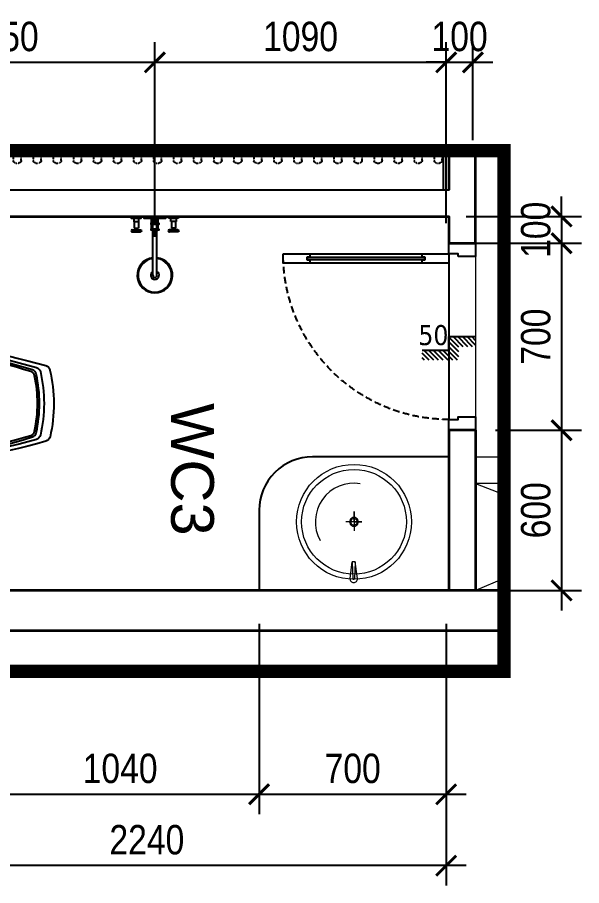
# Model space of a CAD drawing. Header units: inches. Extents: x 236662 to 497023, y -248575 to 81795.
# Drawn here: x 415092 to 417203, y -215928 to -212678 of the extents above; entities that cross this region are included whole.
import ezdxf
from ezdxf.xclip import XClip

# ---------------------------------------------------------------- set-up
doc = ezdxf.new("R2010")
doc.units = ezdxf.units.IN
doc.header["$LTSCALE"] = 10
doc.header["$MEASUREMENT"] = 0
doc.set_wipeout_variables(frame=1)
for name, pattern in [('ACAD_ISO02W100', [15, 12, -3]), ('ACAD_ISO03W100', [30, 12, -18]), ('CENTER', [2, 1.25, -0.25, 0.25, -0.25]), ('HIDDEN', [0.375, 0.25, -0.125])]:
    doc.linetypes.add(name, pattern=pattern)
for name, color, linetype in [('01. HP_TEXT', 9, 'Continuous'), ('04. HP_CUA', 153, 'Continuous'), ('07. HP_KY HIEU', 43, 'Continuous'), ('07. HP_KY HIEU @ 1', 43, 'Continuous'), ('08. HP_DIM', 118, 'Continuous'), ('10. HP_VAT DUNG 1', 144, 'Continuous')]:
    doc.layers.add(name, color=color, linetype=linetype)
for name, color, linetype, lineweight in [('02. HP_BE TONG', 1, 'Continuous', 35), ('03. HP_TUONG', 2, 'Continuous', 35), ('05. HP_TRUC', 251, 'CENTER', 5), ('06. HP_THAY 2', 147, 'Continuous', 13), ('09_HP_HATCH', 8, 'Continuous', 5), ('14. HP_OPENING', 250, 'ACAD_ISO03W100', 5)]:
    doc.layers.add(name, color=color, linetype=linetype, lineweight=lineweight)
doc.styles.get("Standard").update_dxf_attribs({"font": 'arial.ttf'})
doc.styles.add('Tahoma', font='tahoma.ttf')
doc.styles.add('TEXT (none)', font='arial.ttf')
doc.styles.add('text2', font='VHELVCN.TTF')
doc.dimstyles.new('AL-100 (1-50)', dxfattribs={"dimscale": 0.5, "dimtxt": 220, "dimasz": 150, "dimexe": 150, "dimexo": 150, "dimgap": 80, "dimtad": 1, "dimdec": 0, "dimzin": 9, "dimtxsty": 'text2', "dimblk": 'ARCHTICK', "dimcen": 1, "dimdle": 150, "dimclrd": 256, "dimclre": 256, "dimclrt": 7, "dimadec": 0, "dimazin": 0, "dimtfac": 1, "dimtdec": 0, "dimtix": 1, "dimtmove": 2, "dimatfit": 3, "dimldrblk": 'ARCHTICK', "dimfxl": 1, "dimtolj": 1, "dimtzin": 0, "dimlwd": -1, "dimlwe": -1, "dimarcsym": 0})

# ---------------------------------------------------------------- blocks, each defined once
blk = doc.blocks.new('COT')
at = {"layer": '09_HP_HATCH'}
h = blk.add_hatch(dxfattribs=at)
h.set_pattern_fill('CHAU-01', color=256, scale=15, pattern_type=2)
h.set_pattern_definition([(50, (-55276.965, -37444.2), (107.58903, -9.41282), [11.25, -123.75]), (355, (-55276.97, -37444.2), (-20.8127, 112.82882), [9, -99]), (100.4514, (-55268, -37444.99), (86.7764, 103.41593), [9.56103, -105.17132]), (46.1842, (-55276.97, -37414.2), (160.08616, -24.82785), [16.875, -185.625]), (96.6356, (-55263.62, -37416.27), (140.1994, 146.11768), [14.34154, -157.75695]), (351.1842, (-55276.97, -37414.2), (140.1993, 146.1178), [13.5, -148.5]), (21, (-55261.965, -37421.7), (89.53606, -60.39283), [11.25, -123.75]), (326, (-55261.97, -37421.7), (36.4973, 108.7725), [9, -99]), (71.4514, (-55254.5, -37426.73), (126.0334, 48.37957), [9.56103, -105.17132]), (37.5, (-55276.965, -37444.2), (1.823978, 49.934078), [0, -97.8, 0, -100.5, 0, -99.375]), (7.5, (-55276.965, -37444.2), (39.46043, 59.161757), [0, -57.3, 0, -95.55, 0, -37.875]), (327.5, (-55310.415, -37444.2), (80.073365, -3.38323), [0, -37.5, 0, -117, 0, -155.25]), (317.5, (-55325.415, -37444.2), (87.477925, 15.01575), [0, -48.75, 0, -77.7, 0, -110.25]), (45, (-55276.965, -37444.2), (-45.07806, 45.07806), []), (45, (-55276.965, -37425.827), (-45.07806, 45.07806), [])])
h.paths.add_polyline_path([(0, -200), (300, -200), (300, 0), (0, 0)])
at = {"layer": '02. HP_BE TONG'}
blk.add_lwpolyline([(0, -200), (300, -200), (300, 0), (0, 0)], close=True, dxfattribs=at)
blk = doc.blocks.new('ádasdwdczxzc')
at = {"layer": '03. HP_TUONG'}
for p in [(-15000, 3600), (-9750, 3600), (-5550, 3600), (-300, 3600), (-15000, 200), (-9750, 200), (-5550, 200), (-300, 200)]:
    blk.add_blockref('COT', p, dxfattribs=at)
blk = doc.blocks.new('Step Symbol - Metric')
h = blk.add_hatch()
h.set_pattern_fill('_USER', color=0, angle=45, style=0, pattern_type=0)
h.set_pattern_definition([(45, (0, 4), (-0.70711, 0.70711), [])])
h.paths.add_polyline_path([(8, 0), (8, -3), (-3, -3), (-3, 1), (-8, 1), (-8, 4), (0, 4), (0, 0)])
at = {"color": 0}
blk.add_lwpolyline([(8, 0), (0, 0), (0, 4), (-8, 4)], dxfattribs=at)
blk.add_attdef('Step', (2, 2), '', height=3, dxfattribs=at)
blk = doc.blocks.new('mb tang 3')
at = {"layer": '03. HP_TUONG'}
blk.add_line((-750, -1100), (-750, -1200), dxfattribs=at)
blk.add_lwpolyline([(-15000, -2935), (-15000, -3600), (0, -3600), (0, 0), (-15000, 0), (-15000, -665), (-14900, -665), (-14900, -150), (-150, -150), (-150, -3450), (-14900, -3450), (-14900, -2935)], close=True, dxfattribs=at)
for points in [[(-1550, -3450), (-1550, -1200), (-1450, -1200), (-1450, -1100), (-2250, -1100), (-2250, -1200), (-1650, -1200), (-1650, -3450)], [(-750, -1100), (-150, -1100)], [(-750, -1200), (-150, -1200)]]:
    blk.add_lwpolyline(points, dxfattribs=at)
at = {"layer": '06. HP_THAY 2'}
for points in [[(-650, -150), (-550, -150), (-550, -1100), (-650, -1100)], [(-1450, -1100), (-750, -1100), (-750, -1200), (-1450, -1200)]]:
    blk.add_lwpolyline(points, close=True, dxfattribs=at)
at = {"layer": '14. HP_OPENING'}
for p, q in [((-550, -150), (-150, -1100)), ((-550, -1100), (-200, -200))]:
    blk.add_line(p, q, dxfattribs=at)
at = {"layer": '07. HP_KY HIEU @ 1'}
ref = blk.add_blockref('Step Symbol - Metric', (-1050, -1200), dxfattribs=dict(at, xscale=-12.50000000000004, yscale=12.50000000000004, zscale=12.5, rotation=90))
ref.add_attrib('Step', '50', (-1068.4, -1314.3), dxfattribs={"layer": '0', "color": 7, "height": 75, "rotation": 90, "style": 'Tahoma'})
at = {"layer": '08. HP_DIM'}
blk.add_blockref('ádasdwdczxzc', (0, -3600), dxfattribs=at)
at = {"layer": '01. HP_TEXT', "style": 'TEXT (none)'}
blk.add_text('WC3', height=159.88, dxfattribs=at).set_placement((-851.3, -2239.1))
blk = doc.blocks.new('DRFHBTY')
at = {"color": 251, "linetype": 'Continuous', "lineweight": 0}
for p, q in [((1752175.2, 23778), (1752175.2, 23817.3)), ((1752175.2, 23817.3), (1752175.2, 23744.6)), ((1752175.2, 23778), (1752175.2, 23815.8)), ((1752175.2, 23815.8), (1752175.2, 23747.5)), ((1752204.3, 23778), (1752144.7, 23778)), ((1752175.2, 23778), (1752204.3, 23778))]:
    blk.add_line(p, q, dxfattribs=at)
at = {"lineweight": 0}
for p, q in [((1752160.5, 23565.4), (1752168.1, 23627.9)), ((1752168.1, 23627.9), (1752171, 23563)), ((1752180.1, 23627.9), (1752168.1, 23627.9)), ((1752180.1, 23627.9), (1752177.3, 23563)), ((1752187.8, 23565.4), (1752180.1, 23627.9)), ((1752171, 23563), (1752175.2, 23563)), ((1752177.3, 23563), (1752173, 23563))]:
    blk.add_line(p, q, dxfattribs=at)
for radius in [215, 195.9]:
    blk.add_circle((1752175.2, 23778), radius, dxfattribs=at)
at = {"color": 251, "lineweight": 0}
blk.add_arc((1752175.2, 23778), 144.6, 80.6039, 208.921, dxfattribs=at)
at = {"color": 251, "linetype": 'Continuous', "lineweight": 0}
for centre, radius, start, end in [((1752174.8, 23778), 16.2, 89.177, 270.823), ((1752175.2, 23778), 16.2, 269.177, 90.823), ((1752174.8, 23778), 12, 88.8848, 271.1152), ((1752175.2, 23778), 12, 268.8848, 91.1152)]:
    blk.add_arc(centre, radius, start, end, dxfattribs=at)
at = {"lineweight": 0}
for centre, start, end in [((1752174, 23564.2), 175.1531, 270.3684), ((1752174.2, 23564.2), 269.6316, 4.8469)]:
    blk.add_arc(centre, 13.6, start, end, dxfattribs=at)
blk = doc.blocks.new('*U303')
blk.add_wipeout([(2250, -600), (0, -600), (0, 0), (2250, 0)])
for p, q in [((0, -600), (0, 0)), ((0, 0), (2250, 0)), ((20, -580), (20, 0)), ((2230, 0), (2230, -580)), ((2250, 0), (2250, -600)), ((2250, -580), (0, -580)), ((2250, -600), (0, -600))]:
    blk.add_line(p, q)
at = {"linetype": 'HIDDEN'}
blk.add_line((20, -300), (2230, -300), dxfattribs=at)
at = {"linetype": 'HIDDEN', "ltscale": 0.3}
for points in [[(30, -100), (40, -100, -0.414214), (50, -110), (50, -490, -0.414214), (40, -500), (30, -500, -0.414214), (20, -490), (20, -110, -0.414214)], [(105, -100), (115, -100, -0.414214), (125, -110), (125, -490, -0.414214), (115, -500), (105, -500, -0.414214), (95, -490), (95, -110, -0.414214)], [(180, -100), (190, -100, -0.414214), (200, -110), (200, -490, -0.414214), (190, -500), (180, -500, -0.414214), (170, -490), (170, -110, -0.414214)], [(255, -100), (265, -100, -0.414214), (275, -110), (275, -490, -0.414214), (265, -500), (255, -500, -0.414214), (245, -490), (245, -110, -0.414214)], [(330, -100), (340, -100, -0.414214), (350, -110), (350, -490, -0.414214), (340, -500), (330, -500, -0.414214), (320, -490), (320, -110, -0.414214)], [(405, -100), (415, -100, -0.414214), (425, -110), (425, -490, -0.414214), (415, -500), (405, -500, -0.414214), (395, -490), (395, -110, -0.414214)], [(480, -100), (490, -100, -0.414214), (500, -110), (500, -490, -0.414214), (490, -500), (480, -500, -0.414214), (470, -490), (470, -110, -0.414214)], [(555, -100), (565, -100, -0.414214), (575, -110), (575, -490, -0.414214), (565, -500), (555, -500, -0.414214), (545, -490), (545, -110, -0.414214)], [(630, -100), (640, -100, -0.414214), (650, -110), (650, -490, -0.414214), (640, -500), (630, -500, -0.414214), (620, -490), (620, -110, -0.414214)], [(705, -100), (715, -100, -0.414214), (725, -110), (725, -490, -0.414214), (715, -500), (705, -500, -0.414214), (695, -490), (695, -110, -0.414214)], [(780, -100), (790, -100, -0.414214), (800, -110), (800, -490, -0.414214), (790, -500), (780, -500, -0.414214), (770, -490), (770, -110, -0.414214)], [(855, -100), (865, -100, -0.414214), (875, -110), (875, -490, -0.414214), (865, -500), (855, -500, -0.414214), (845, -490), (845, -110, -0.414214)], [(930, -100), (940, -100, -0.414214), (950, -110), (950, -490, -0.414214), (940, -500), (930, -500, -0.414214), (920, -490), (920, -110, -0.414214)], [(1005, -100), (1015, -100, -0.414214), (1025, -110), (1025, -490, -0.414214), (1015, -500), (1005, -500, -0.414214), (995, -490), (995, -110, -0.414214)], [(1080, -100), (1090, -100, -0.414214), (1100, -110), (1100, -490, -0.414214), (1090, -500), (1080, -500, -0.414214), (1070, -490), (1070, -110, -0.414214)], [(1155, -100), (1165, -100, -0.414214), (1175, -110), (1175, -490, -0.414214), (1165, -500), (1155, -500, -0.414214), (1145, -490), (1145, -110, -0.414214)], [(1230, -100), (1240, -100, -0.414214), (1250, -110), (1250, -490, -0.414214), (1240, -500), (1230, -500, -0.414214), (1220, -490), (1220, -110, -0.414214)], [(1305, -100), (1315, -100, -0.414214), (1325, -110), (1325, -490, -0.414214), (1315, -500), (1305, -500, -0.414214), (1295, -490), (1295, -110, -0.414214)], [(1380, -100), (1390, -100, -0.414214), (1400, -110), (1400, -490, -0.414214), (1390, -500), (1380, -500, -0.414214), (1370, -490), (1370, -110, -0.414214)], [(1455, -100), (1465, -100, -0.414214), (1475, -110), (1475, -490, -0.414214), (1465, -500), (1455, -500, -0.414214), (1445, -490), (1445, -110, -0.414214)], [(1530, -100), (1540, -100, -0.414214), (1550, -110), (1550, -490, -0.414214), (1540, -500), (1530, -500, -0.414214), (1520, -490), (1520, -110, -0.414214)], [(1605, -100), (1615, -100, -0.414214), (1625, -110), (1625, -490, -0.414214), (1615, -500), (1605, -500, -0.414214), (1595, -490), (1595, -110, -0.414214)], [(1680, -100), (1690, -100, -0.414214), (1700, -110), (1700, -490, -0.414214), (1690, -500), (1680, -500, -0.414214), (1670, -490), (1670, -110, -0.414214)], [(1755, -100), (1765, -100, -0.414214), (1775, -110), (1775, -490, -0.414214), (1765, -500), (1755, -500, -0.414214), (1745, -490), (1745, -110, -0.414214)], [(1830, -100), (1840, -100, -0.414214), (1850, -110), (1850, -490, -0.414214), (1840, -500), (1830, -500, -0.414214), (1820, -490), (1820, -110, -0.414214)], [(1905, -100), (1915, -100, -0.414214), (1925, -110), (1925, -490, -0.414214), (1915, -500), (1905, -500, -0.414214), (1895, -490), (1895, -110, -0.414214)], [(1980, -100), (1990, -100, -0.414214), (2000, -110), (2000, -490, -0.414214), (1990, -500), (1980, -500, -0.414214), (1970, -490), (1970, -110, -0.414214)], [(2055, -100), (2065, -100, -0.414214), (2075, -110), (2075, -490, -0.414214), (2065, -500), (2055, -500, -0.414214), (2045, -490), (2045, -110, -0.414214)], [(2130, -100), (2140, -100, -0.414214), (2150, -110), (2150, -490, -0.414214), (2140, -500), (2130, -500, -0.414214), (2120, -490), (2120, -110, -0.414214)], [(2205, -100), (2215, -100, -0.414214), (2225, -110), (2225, -490, -0.414214), (2215, -500), (2205, -500, -0.414214), (2195, -490), (2195, -110, -0.414214)]]:
    blk.add_lwpolyline(points, format="xyb", close=True, dxfattribs=at)
for points in [[(20, -320), (20, -280), (30, -280), (30, -320)], [(2220, -320), (2220, -280), (2230, -280), (2230, -320)]]:
    blk.add_lwpolyline(points, close=True)
blk = doc.blocks.new('FDGGDFGDFGDFGFD')
at = {"color": 252}
for p, q in [((-180, 204.7), (-180, -204.7)), ((-146.7, 181.8), (-165.9, 201)), ((-127.4, 212.8), (-127.4, 193.9)), ((-100.4, 185.8), (-119.3, 185.8)), ((-92.3, 212.8), (-92.3, 193.9)), ((-215.1, 175), (-215.1, -175)), ((-144.9, 160.6), (-144.9, -160.6)), ((0, 178.6), (-126.9, 178.6)), ((-146.7, -181.8), (-165.9, -201)), ((0, -178.6), (-126.9, -178.6))]:
    blk.add_line(p, q, dxfattribs=at)
blk.add_lwpolyline([(-100.4, 220.9, -0.381966), (-92.3, 213.7), (-9, 213.7, -0.414214), (0, 204.7), (0, -204.7, -0.414214), (-9, -213.7), (-171, -213.7, -0.056436), (-673.2, -128.2, -0.271858), (-687.3, -113.3, -0.114547), (-687.2, 113.4, -0.271578), (-673, 128.2, -0.056423), (-171, 213.7), (-127.3, 213.7, -0.381966), (-119.3, 220.9)], format="xyb", close=True, dxfattribs=at)
blk.add_lwpolyline([(-237, 195.2), (-237, 195.2)], close=True, dxfattribs=at)
for centre, radius, start, end in [((-85, -1683.8), 1892.3, 92.8743, 107.6554), ((-85, -1683.8), 1885.1, 94.6245, 107.5277), ((-235.4, 175), 20.3, 0, 94.6246), ((-171, 204.7), 9, 90, 180), ((-119.3, 193.9), 8.1, 180, 270), ((-100.4, 193.9), 8.1, 270, 0), ((-126.9, 160.6), 18, 90, 180), ((-201.2, 0), 482.8, 167.5059, 192.4941), ((-195.6, -0.6), 481.2, 168.1005, 191.7373), ((-652.8, 100.1), 20.3, 107.6554, 167.5059), ((-646.6, 94.5), 20.3, 107.5277, 168.1005), ((-652.8, -100.1), 20.3, 192.4941, 252.3446), ((-646.9, -94.4), 20.3, 191.7373, 252.464), ((-85, 1683.8), 1892.3, 252.3446, 267.1257), ((-85, 1683.8), 1885.1, 252.464, 265.3754), ((-235.4, -175), 20.3, 265.3754, 0), ((-126.9, -160.6), 18, 180, 270), ((-171, -204.7), 9, 180, 270)]:
    blk.add_arc(centre, radius, start, end, dxfattribs=at)
blk = doc.blocks.new('xi bet')
blk.add_lwpolyline([(-4710337.2, 6048009.8), (-4710167.1, 6048009.8, 0.414214), (-4710157.7, 6048019.2), (-4710157.7, 6048449.2, 0.414214), (-4710167.1, 6048458.6), (-4710254.6, 6048458.6, 0.381966), (-4710263.1, 6048466.2), (-4710282.9, 6048466.2, 0.381966), (-4710291.4, 6048458.6), (-4710337.2, 6048458.6, 0.056423), (-4710864.4, 6048368.9, 0.271578), (-4710879.2, 6048353.2, 0.114547), (-4710879.3, 6048115.2, 0.271858), (-4710864.5, 6048099.6, 0.056436)], format="xyb", close=True)
at = {"linetype": 'Continuous', "xscale": -1, "rotation": 180}
blk.add_blockref('FDGGDFGDFGDFGFD', (-4710157.7, 6048234.2), dxfattribs=at)
blk = doc.blocks.new('voisen')
for p, q in [((0, -108.4), (0, 108.4)), ((0, 88.6), (6.3, 88.6)), ((0, 50.8), (0, 88.6)), ((6.3, 88.6), (6.3, 50.8)), ((6.3, 60.3), (6.3, 79.1)), ((6.3, 50.8), (0, 50.8)), ((220.1, 7.9), (6.3, 7.9)), ((220.1, -7.9), (6.3, -7.9))]:
    blk.add_line(p, q)
at = {"color": 251}
for p, q in [((6.3, 79.1), (18.9, 79.1)), ((18.9, 79.1), (18.9, 60.3)), ((18.9, 77.6), (44, 77.6)), ((44, 77.6), (44, 61.8)), ((44, 74.1), (50.3, 74.1)), ((44, 65.3), (50.3, 65.3)), ((50.3, 85.3), (50.3, 54.1)), ((50.3, 74.1), (50.3, 65.3)), ((50.3, 69.7), (57.8, 69.7)), ((57.8, 85.3), (57.8, 54.1)), ((18.9, 60.3), (6.3, 60.3)), ((18.9, 61.8), (44, 61.8)), ((25.1, 12.6), (6.3, 12.6)), ((47.2, 12.6), (28.3, 12.6)), ((53.2, 6.3), (53.2, -6.3)), ((53.2, 6.3), (53.2, -6.3)), ((54.5, 6.3), (54.5, -6.3)), ((56.2, 6.3), (56.2, -6.3)), ((57.5, 6.3), (57.5, -6.3)), ((58.3, 6.3), (58.3, -6.3)), ((58.8, 6.3), (58.8, -6.3)), ((62.8, 6.3), (62.8, -6.3)), ((64.2, 6.3), (64.2, -6.3)), ((65.5, 6.3), (65.5, -6.3)), ((66.2, 6.3), (66.2, -6.3)), ((66.8, 6.3), (66.8, -6.3)), ((66.9, 6.3), (66.9, -6.3)), ((66.9, 6.3), (66.9, -6.3)), ((67.1, 6.3), (67.1, -6.3)), ((67.6, 6.3), (67.6, -6.3)), ((68.4, 6.3), (68.4, -6.3)), ((69.6, 6.3), (69.6, -6.3)), ((71, 6.3), (71, -6.3)), ((72.3, 6.3), (72.3, -6.3)), ((25.1, -12.6), (6.3, -12.6)), ((47.2, -12.6), (28.3, -12.6)), ((18.9, -61.8), (44, -61.8)), ((44, -77.6), (44, -61.8)), ((50.3, -85.3), (50.3, -54.1)), ((57.8, -85.3), (57.8, -54.1)), ((18.9, -77.6), (44, -77.6)), ((44, -65.3), (50.3, -65.3)), ((44, -74.1), (50.3, -74.1)), ((50.3, -74.1), (50.3, -65.3)), ((50.3, -69.7), (57.8, -69.7))]:
    blk.add_line(p, q, dxfattribs=at)
for points in [[(0, 40.9), (0, -40.9), (6.3, -40.9), (6.3, 40.9)], [(0, 15.7), (6.3, 15.7), (6.3, -15.7), (0, -15.7)], [(0, -88.6), (6.3, -88.6), (6.3, -50.8), (0, -50.8)]]:
    blk.add_lwpolyline(points, close=True)
for points in [[(25.1, 15.7), (25.1, -15.7), (28.3, -15.7), (28.3, 15.7)], [(47.2, 15.7), (47.2, -15.7), (50.3, -15.7), (50.3, 15.7)], [(53.2, 6.3), (53.2, -6.3), (72.3, -6.3), (72.3, 6.3)], [(6.3, -60.3), (6.3, -79.1), (18.9, -79.1), (18.9, -60.3)]]:
    blk.add_lwpolyline(points, close=True, dxfattribs=at)
for radius, start, end in [(66, 186.8371, 173.1629), (62.9, 187.1808, 172.8192), (15.7, 210, 150), (7.86, 270, 90)]:
    blk.add_arc((220.1, 0), radius, start, end)
for start, end in [(23.7423, 53.63), (306.3739, 336.2616)]:
    blk.add_arc((41, 0), 15.6, start, end, dxfattribs=at)
blk.add_ellipse((54.1, 85.3), major_axis=(-2.67, 2.67), ratio=1, start_param=5.497753, end_param=11.780938, dxfattribs=at)
at = {"color": 251, "extrusion": (0, 0, -1)}
blk.add_ellipse((54.1, 54.1), major_axis=(-2.67, 2.67), ratio=1, start_param=3.927025, end_param=10.21021, dxfattribs=at)
at = {"color": 251}
blk.add_ellipse((54.1, -54.1), major_axis=(0, 3.77), ratio=1, dxfattribs=at)
at = {"color": 251, "extrusion": (0, 0, -1)}
blk.add_ellipse((54.1, -85.3), major_axis=(0, -3.77), ratio=1, dxfattribs=at)
blk = doc.blocks.new('NOI THAT TANG 3')
at = {"layer": '10. HP_VAT DUNG 1'}
blk.add_lwpolyline([(-150, 2400), (-650, 2400), (-650, 1890, 0.414214), (-450, 1690), (-150, 1690)], format="xyb", close=True, dxfattribs=at)
at = {"layer": '10. HP_VAT DUNG 1', "xscale": -1, "rotation": 270}
blk.add_blockref('*U303', (-1650, 150), dxfattribs=at)
at = {"layer": '10. HP_VAT DUNG 1', "extrusion": (0, 0, -1), "xscale": -1, "zscale": -1, "rotation": 270}
blk.add_blockref('DRFHBTY', (-23371.3, -1750130.2), dxfattribs=at)
at = {"layer": '10. HP_VAT DUNG 1', "rotation": 0.001236346574016602}
blk.add_blockref('voisen', (-1550, 1300), dxfattribs=at)
at = {"layer": '10. HP_VAT DUNG 1', "extrusion": (0, 0, -1), "xscale": 1.049999999813735, "yscale": 1.049999999813735, "zscale": -1.049999999813735, "rotation": 270}
blk.add_blockref('xi bet', (-6349795.9, -4945515.6), dxfattribs=at)
blk = doc.blocks.new('*U33')
at = {"ltscale": 100}
for p, q in [((40, 620), (40, 200)), ((75, 200), (75, 620))]:
    blk.add_line(p, q, dxfattribs=at)
at = {"color": 8, "ltscale": 100}
blk.add_line((40, 100), (660, 100), dxfattribs=at)
at = {"ltscale": 100}
for points in [[(40, 720), (40, 620), (52.5, 620), (52.5, 630), (62.5, 630), (62.5, 620), (75, 620), (75, 720)], [(62.5, 200), (62.5, 190), (52.5, 190), (52.5, 200), (40, 200), (40, 100), (75, 100), (75, 200)], [(50, 65), (40, 65), (40, 100), (0, 100), (0, 0), (50, 0)], [(700, 100), (660, 100), (660, 65), (650, 65), (650, 0), (700, 0)]]:
    blk.add_lwpolyline(points, close=True, dxfattribs=at)
at = {"color": 8, "ltscale": 100}
blk.add_lwpolyline([(62.5, 630), (52.5, 630), (52.5, 190), (62.5, 190)], close=True, dxfattribs=at)
at = {"color": 8, "linetype": 'HIDDEN', "ltscale": 10}
blk.add_arc((40, 100), 620, 360, 90, dxfattribs=at)
blk = doc.blocks.new('CUA TANG 3')
at = {"layer": '04. HP_CUA', "xscale": -1, "rotation": 180}
blk.add_blockref('*U33', (13550, -1100), dxfattribs=at)
blk = doc.blocks.new('_ArchTick')
at = {"color": 0, "linetype": 'ByBlock', "const_width": 0.15}
blk.add_lwpolyline([(-0.5, -0.5), (0.5, 0.5)], dxfattribs=at)
blk = doc.blocks.new('*D821')
at = {"layer": '08. HP_DIM', "transparency": 16777216}
for p, q in [((414956.8, -214948.1), (414956.8, -215661.3)), ((415996.8, -214948.1), (415996.8, -215661.3)), ((414881.8, -215586.3), (416071.8, -215586.3))]:
    blk.add_line(p, q, dxfattribs=at)
at = {"layer": 'Defpoints', "color": 0, "transparency": 16777216}
for p in [(414956.8, -214873.1), (415996.8, -214873.1, 6.3), (415996.8, -215586.3)]:
    blk.add_point(p, dxfattribs=at)
at = {"layer": '08. HP_DIM', "transparency": 16777216, "xscale": 75, "yscale": 75, "zscale": 75, "rotation": 180}
blk.add_blockref('_ArchTick', (414956.8, -215586.3), dxfattribs=at)
at = {"layer": '08. HP_DIM', "transparency": 16777216, "xscale": 75, "yscale": 75, "zscale": 75}
blk.add_blockref('_ArchTick', (415996.8, -215586.3), dxfattribs=at)
at = {"layer": '08. HP_DIM', "color": 7, "transparency": 16777216, "insert": (415476.8, -215490.1), "char_height": 110, "attachment_point": 5, "style": 'text2'}
blk.add_mtext('\\A1;1040', dxfattribs=at)
blk = doc.blocks.new('*D822')
at = {"layer": '08. HP_DIM', "transparency": 16777216}
for p, q in [((415996.8, -214948.1), (415996.8, -215661.3)), ((416696.8, -214948.1), (416696.8, -215661.3)), ((415921.8, -215586.3), (416771.8, -215586.3))]:
    blk.add_line(p, q, dxfattribs=at)
at = {"layer": 'Defpoints', "color": 0, "transparency": 16777216}
for p in [(415996.8, -214873.1, 6.3), (416696.8, -214873.1, 6.3), (416696.8, -215586.3)]:
    blk.add_point(p, dxfattribs=at)
at = {"layer": '08. HP_DIM', "transparency": 16777216, "xscale": 75, "yscale": 75, "zscale": 75, "rotation": 180}
blk.add_blockref('_ArchTick', (415996.8, -215586.3), dxfattribs=at)
at = {"layer": '08. HP_DIM', "transparency": 16777216, "xscale": 75, "yscale": 75, "zscale": 75}
blk.add_blockref('_ArchTick', (416696.8, -215586.3), dxfattribs=at)
at = {"layer": '08. HP_DIM', "color": 7, "transparency": 16777216, "insert": (416346.8, -215490.1), "char_height": 110, "attachment_point": 5, "style": 'text2'}
blk.add_mtext('\\A1;700', dxfattribs=at)
blk = doc.blocks.new('*D824')
at = {"layer": '08. HP_DIM', "transparency": 16777216}
for p, q in [((414456.8, -213448.1), (414456.8, -212771.1)), ((415606.8, -213448.1), (415606.8, -212771.1)), ((414381.8, -212846.1), (415681.8, -212846.1))]:
    blk.add_line(p, q, dxfattribs=at)
at = {"layer": 'Defpoints', "color": 0, "transparency": 16777216}
for p in [(415606.8, -212846.1), (414456.8, -213523.1), (415606.8, -213523.1, 3.2)]:
    blk.add_point(p, dxfattribs=at)
at = {"layer": '08. HP_DIM', "transparency": 16777216, "xscale": 75, "yscale": 75, "zscale": 75, "rotation": 180}
blk.add_blockref('_ArchTick', (414456.8, -212846.1), dxfattribs=at)
at = {"layer": '08. HP_DIM', "transparency": 16777216, "xscale": 75, "yscale": 75, "zscale": 75}
blk.add_blockref('_ArchTick', (415606.8, -212846.1), dxfattribs=at)
at = {"layer": '08. HP_DIM', "color": 7, "transparency": 16777216, "insert": (415031.8, -212750), "char_height": 110, "attachment_point": 5, "style": 'text2'}
blk.add_mtext('\\A1;1150', dxfattribs=at)
blk = doc.blocks.new('*D825')
at = {"layer": '08. HP_DIM', "transparency": 16777216}
for p, q in [((415606.8, -213448.1), (415606.8, -212771.1)), ((416696.8, -213448.1), (416696.8, -212771.1)), ((415531.8, -212846.1), (416771.8, -212846.1))]:
    blk.add_line(p, q, dxfattribs=at)
at = {"layer": 'Defpoints', "color": 0, "transparency": 16777216}
for p in [(416696.8, -212846.1), (415606.8, -213523.1, 3.2), (416696.8, -213523.1)]:
    blk.add_point(p, dxfattribs=at)
at = {"layer": '08. HP_DIM', "transparency": 16777216, "xscale": 75, "yscale": 75, "zscale": 75, "rotation": 180}
blk.add_blockref('_ArchTick', (415606.8, -212846.1), dxfattribs=at)
at = {"layer": '08. HP_DIM', "transparency": 16777216, "xscale": 75, "yscale": 75, "zscale": 75}
blk.add_blockref('_ArchTick', (416696.8, -212846.1), dxfattribs=at)
at = {"layer": '08. HP_DIM', "color": 7, "transparency": 16777216, "insert": (416151.8, -212750), "char_height": 110, "attachment_point": 5, "style": 'text2'}
blk.add_mtext('\\A1;1090', dxfattribs=at)
blk = doc.blocks.new('*D826')
at = {"layer": '08. HP_DIM', "transparency": 16777216}
for p, q in [((416696.8, -213138.1), (416696.8, -212771.1)), ((416796.8, -213138.1), (416796.8, -212771.1)), ((416696.8, -212846.1), (416621.8, -212846.1)), ((416696.8, -212846.1), (416796.8, -212846.1)), ((416796.8, -212846.1), (416871.8, -212846.1))]:
    blk.add_line(p, q, dxfattribs=at)
at = {"layer": 'Defpoints', "color": 0, "transparency": 16777216}
for p in [(416796.8, -212846.1), (416696.8, -213213.1), (416796.8, -213213.1)]:
    blk.add_point(p, dxfattribs=at)
at = {"layer": '08. HP_DIM', "transparency": 16777216, "xscale": 75, "yscale": 75, "zscale": 75}
blk.add_blockref('_ArchTick', (416696.8, -212846.1), dxfattribs=at)
at = {"layer": '08. HP_DIM', "transparency": 16777216, "xscale": 75, "yscale": 75, "zscale": 75, "rotation": 180}
blk.add_blockref('_ArchTick', (416796.8, -212846.1), dxfattribs=at)
at = {"layer": '08. HP_DIM', "color": 7, "transparency": 16777216, "insert": (416746.8, -212750), "char_height": 110, "attachment_point": 5, "style": 'text2'}
blk.add_mtext('\\A1;100', dxfattribs=at)
blk = doc.blocks.new('*D827')
at = {"layer": '08. HP_DIM', "transparency": 16777216}
for p, q in [((414456.8, -214948.1), (414456.8, -215928.3)), ((416696.8, -214948.1), (416696.8, -215928.3)), ((416771.8, -215853.3), (414381.8, -215853.3))]:
    blk.add_line(p, q, dxfattribs=at)
at = {"layer": 'Defpoints', "color": 0, "transparency": 16777216}
for p in [(414456.8, -214873.1), (416696.8, -214873.1), (414456.8, -215853.3)]:
    blk.add_point(p, dxfattribs=at)
at = {"layer": '08. HP_DIM', "transparency": 16777216, "xscale": 75, "yscale": 75, "zscale": 75, "rotation": 180}
blk.add_blockref('_ArchTick', (414456.8, -215853.3), dxfattribs=at)
at = {"layer": '08. HP_DIM', "transparency": 16777216, "xscale": 75, "yscale": 75, "zscale": 75}
blk.add_blockref('_ArchTick', (416696.8, -215853.3), dxfattribs=at)
at = {"layer": '08. HP_DIM', "color": 7, "transparency": 16777216, "insert": (415576.8, -215757.1), "char_height": 110, "attachment_point": 5, "style": 'text2'}
blk.add_mtext('\\A1;2240', dxfattribs=at)
blk = doc.blocks.new('*D828')
at = {"layer": '08. HP_DIM', "transparency": 16777216}
for p, q in [((417128.4, -213423.1), (417128.4, -213348.1)), ((416771.8, -213423.1), (417203.4, -213423.1)), ((417128.4, -213423.1), (417128.4, -213523.1)), ((416771.8, -213523.1), (417203.4, -213523.1)), ((417128.4, -213523.1), (417128.4, -213598.1))]:
    blk.add_line(p, q, dxfattribs=at)
at = {"layer": 'Defpoints', "color": 0, "transparency": 16777216}
for p in [(416696.8, -213423.1), (416696.8, -213523.1), (417128.4, -213523.1)]:
    blk.add_point(p, dxfattribs=at)
at = {"layer": '08. HP_DIM', "transparency": 16777216, "xscale": 75, "yscale": 75, "zscale": 75}
for p, rotation in [((417128.4, -213423.1), 270), ((417128.4, -213523.1), 90)]:
    blk.add_blockref('_ArchTick', p, dxfattribs=dict(at, rotation=rotation))
at = {"layer": '08. HP_DIM', "color": 7, "transparency": 16777216, "insert": (417032.2, -213473.1), "char_height": 110, "attachment_point": 5, "rotation": 90, "style": 'text2'}
blk.add_mtext('\\A1;100', dxfattribs=at)
blk = doc.blocks.new('*D829')
at = {"layer": '08. HP_DIM', "transparency": 16777216}
for p, q in [((417128.4, -213448.1), (417128.4, -214298.1)), ((416771.8, -213523.1), (417203.4, -213523.1)), ((416881.8, -214223.1), (417203.4, -214223.1))]:
    blk.add_line(p, q, dxfattribs=at)
at = {"layer": 'Defpoints', "color": 0, "transparency": 16777216}
for p in [(416696.8, -213523.1), (416806.8, -214223.1), (417128.4, -214223.1)]:
    blk.add_point(p, dxfattribs=at)
at = {"layer": '08. HP_DIM', "transparency": 16777216, "xscale": 75, "yscale": 75, "zscale": 75}
for p, rotation in [((417128.4, -213523.1), 90), ((417128.4, -214223.1), 270)]:
    blk.add_blockref('_ArchTick', p, dxfattribs=dict(at, rotation=rotation))
at = {"layer": '08. HP_DIM', "color": 7, "transparency": 16777216, "insert": (417032.2, -213873.1), "char_height": 110, "attachment_point": 5, "rotation": 90, "style": 'text2'}
blk.add_mtext('\\A1;700', dxfattribs=at)
blk = doc.blocks.new('*D830')
at = {"layer": '08. HP_DIM', "transparency": 16777216}
for p, q in [((417128.4, -214148.1), (417128.4, -214898.1)), ((416881.8, -214223.1), (417203.4, -214223.1)), ((416881.8, -214823.1), (417203.4, -214823.1))]:
    blk.add_line(p, q, dxfattribs=at)
at = {"layer": 'Defpoints', "color": 0, "transparency": 16777216}
for p in [(416806.8, -214223.1), (416806.8, -214823.1), (417128.4, -214823.1)]:
    blk.add_point(p, dxfattribs=at)
at = {"layer": '08. HP_DIM', "transparency": 16777216, "xscale": 75, "yscale": 75, "zscale": 75}
for p, rotation in [((417128.4, -214223.1), 90), ((417128.4, -214823.1), 270)]:
    blk.add_blockref('_ArchTick', p, dxfattribs=dict(at, rotation=rotation))
at = {"layer": '08. HP_DIM', "color": 7, "transparency": 16777216, "insert": (417032.2, -214523.1), "char_height": 110, "attachment_point": 5, "rotation": 90, "style": 'text2'}
blk.add_mtext('\\A1;600', dxfattribs=at)

msp = doc.modelspace()

# ---------------------------------------------------------------- block references
ref = msp.add_blockref('mb tang 3', (417906.8, -214973.1), dxfattribs=dict(rotation=270))
XClip(ref).set_block_clipping_path([(-1796.1879987201, -3760.0338955933), (152.4078015959, -993.9278662088)])

# ---------------------------------------------------------------- next in the draw order: block references
at = {"layer": '08. HP_DIM'}
ref = msp.add_blockref('NOI THAT TANG 3', (414306.8, -214973.1), dxfattribs=dict(at, rotation=270))
XClip(ref).set_block_clipping_path([(-1796.1879987201, -160.0338955933), (152.4078015959, 2606.0721337912)])

# ---------------------------------------------------------------- next in the draw order: linework, layer by layer
at = {"layer": '05. HP_TRUC', "ltscale": 10}
msp.add_line((416636.5, -214973.1), (412981.3, -214973.1), dxfattribs=at)
at = {"layer": '07. HP_KY HIEU', "linetype": 'ACAD_ISO02W100', "ltscale": 5, "const_width": 50, "elevation": -6.3}
msp.add_lwpolyline([(416912.9, -213176.9), (416912.9, -215125.5), (414146.8, -215125.5), (414146.8, -213176.9)], close=True, dxfattribs=at)

# ---------------------------------------------------------------- next in the draw order: block references
at = {"layer": '08. HP_DIM'}
ref = msp.add_blockref('CUA TANG 3', (417906.8, -199973.1), dxfattribs=dict(at, rotation=270))
XClip(ref).set_block_clipping_path([(13203.8120012799, -3760.0338955933), (15152.4078015959, -993.9278662088)])

# ---------------------------------------------------------------- next in the draw order: dimensions: what is measured, and where the dimension line sits
for base, p1, p2, picture, middle in [((415606.8, -212846.1), (414456.8, -213523.1), (415606.8, -213523.1, 3.2), '*D824', (415031.8, -212750)), ((416696.8, -212846.1), (415606.8, -213523.1, 3.2), (416696.8, -213523.1), '*D825', (416151.8, -212750)), ((416796.8, -212846.1), (416696.8, -213213.1), (416796.8, -213213.1), '*D826', (416746.8, -212750)), ((414456.8, -215853.3), (416696.8, -214873.1), (414456.8, -214873.1), '*D827', (415576.8, -215757.1)), ((415996.8, -215586.3), (414956.8, -214873.1), (415996.8, -214873.1, 6.3), '*D821', (415476.8, -215490.1)), ((416696.8, -215586.3), (415996.8, -214873.1, 6.3), (416696.8, -214873.1, 6.3), '*D822', (416346.8, -215490.1))]:
    dim = msp.add_linear_dim(base=base, p1=p1, p2=p2, dimstyle='AL-100 (1-50)', dxfattribs=at)
    dim.commit()
    dim.dimension.update_dxf_attribs({"geometry": picture, "text_midpoint": middle})
for base, p1, p2, picture, middle in [((417128.4, -213523.1), (416696.8, -213423.1), (416696.8, -213523.1), '*D828', (417032.2, -213473.1)), ((417128.4, -214223.1), (416696.8, -213523.1), (416806.8, -214223.1), '*D829', (417032.2, -213873.1)), ((417128.4, -214823.1), (416806.8, -214223.1), (416806.8, -214823.1), '*D830', (417032.2, -214523.1))]:
    dim = msp.add_linear_dim(base=base, p1=p1, p2=p2, angle=270, dimstyle='AL-100 (1-50)', dxfattribs=at)
    dim.commit()
    dim.dimension.update_dxf_attribs({"geometry": picture, "text_midpoint": middle})

doc.saveas('drawing.dxf')
